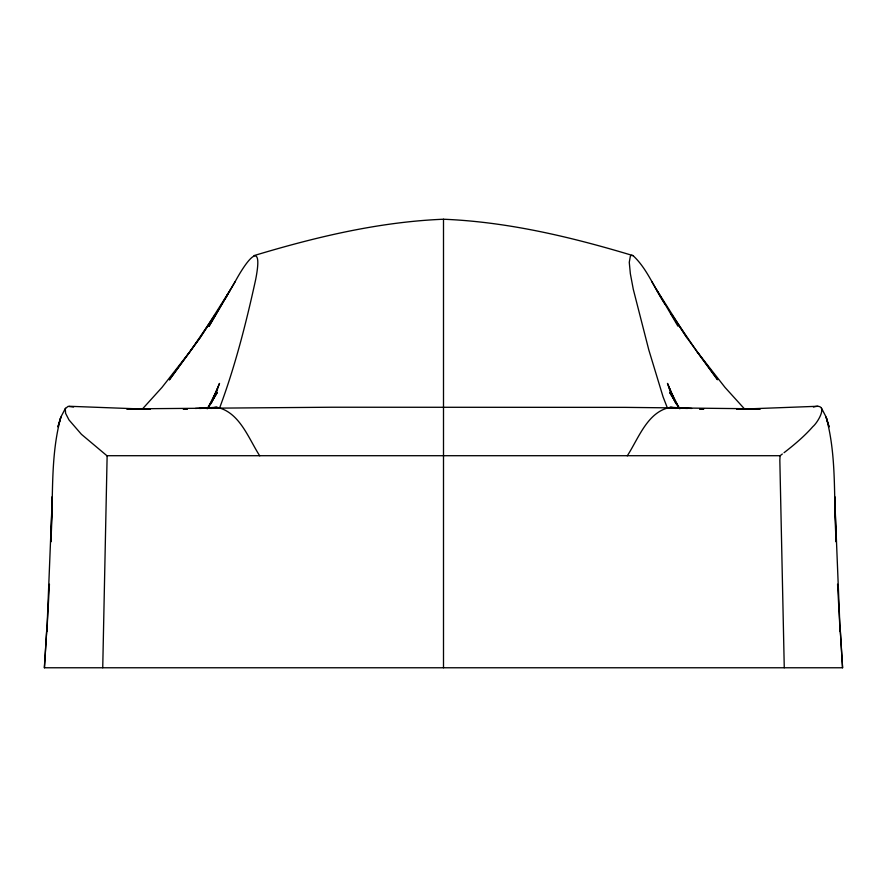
<?xml version="1.0" encoding="UTF-8"?>
<svg xmlns="http://www.w3.org/2000/svg" width="887" height="887" viewBox="0 0 887 887"><rect width="100%" height="100%" fill="white"/><g stroke="black" fill="none" stroke-linecap="round" stroke-linejoin="round"><path stroke-width="1.33" d="M102.737 667.767L107.105 457.104L106.895 455.707L81.404 434.286L68.998 419.939L65.594 413.331L65.283 408.685L68.055 406.39L73.577 407.022M49.439 584.211L46.889 631.356L52.333 496.565L50.747 542.001C53.719 500.501 49.75 457.625 60.848 417.167L57.921 426.913L60.904 416.979L65.483 408.22M44.45 667.767L46.689 630.857L44.35 667.767L842.595 667.767L840.311 630.857L842.55 667.767M782.345 454.011L780.105 455.707L779.839 460.309L784.263 667.767M213.013 399.693L219.521 383.406L210.951 403.541M211.017 403.629L217.625 388.706L207.946 407.909M627.264 455.84C638.695 438.278 647.565 411.291 670.816 407.277M224.866 299.229L227.615 294.506M235.088 281.756L209.088 326.15L235.088 281.756C246.519 260.523 263.871 237.317 255.689 279.46C246.198 322.779 235.243 366.032 219.743 407.621L199.486 408.452M208.068 408.053L217.415 392.242L207.214 408.807M230.232 290.016L200.129 337.648L169.439 379.747L200.129 337.648L215.951 313.832M215.851 313.854L190.095 351.44L161.999 387.397L142.131 409.328M784.03 452.714C794.253 444.775 804.276 436.415 812.836 426.647C818.102 422.29 829.711 402.376 813.423 407.022M211.006 408.486L211.616 408.231M212.237 407.998L215.497 407.31M253.959 255.622C315.561 237.062 378.993 221.839 443.5 219.233C508.007 221.839 571.439 237.062 633.041 255.622C647.322 268.828 654.251 288.253 665.017 304.163M187.312 408.896L183.276 409.118L187.334 408.951M195.373 408.452L216.883 407.277C239.645 412.167 248.404 438.256 259.736 455.84M817.903 406.268L736.598 409.328L760.015 409.084M127.007 408.863L331.583 407.233L625.025 407.366L759.993 408.863M216.184 407.277L216.883 407.277M780.105 455.707L106.895 455.707M126.985 409.084L150.402 409.328L69.097 406.268M687.514 408.452L667.257 407.621L663.055 396.799L648.818 349.955L633.285 289.295L630.347 273.684L629.271 262.297L630.38 256.088L631.5 255.323L633.041 255.622M699.666 408.951L703.724 409.118L699.688 408.896M670.117 407.277L691.627 408.452M671.503 407.31L674.763 407.998M675.384 408.231L675.994 408.486M744.869 409.328L725.001 387.397L696.905 351.44L671.149 313.854M696.905 351.44L717.561 379.747L686.871 337.648L671.049 313.832M656.768 290.016L686.871 337.648M679.786 408.807L669.585 392.242L678.932 408.053M651.912 281.756L677.912 326.15M821.517 408.22L826.096 416.979L829.079 426.913L826.152 417.167C837.25 457.625 833.281 500.501 836.253 542.001L834.667 496.565L840.111 631.356L837.561 584.211M679.054 407.909L669.375 388.706L675.983 403.629M673.987 399.693L667.479 383.406L676.049 403.541M668.432 386.022L672.523 396.278M443.5 219.233L443.5 667.767"/></g></svg>
